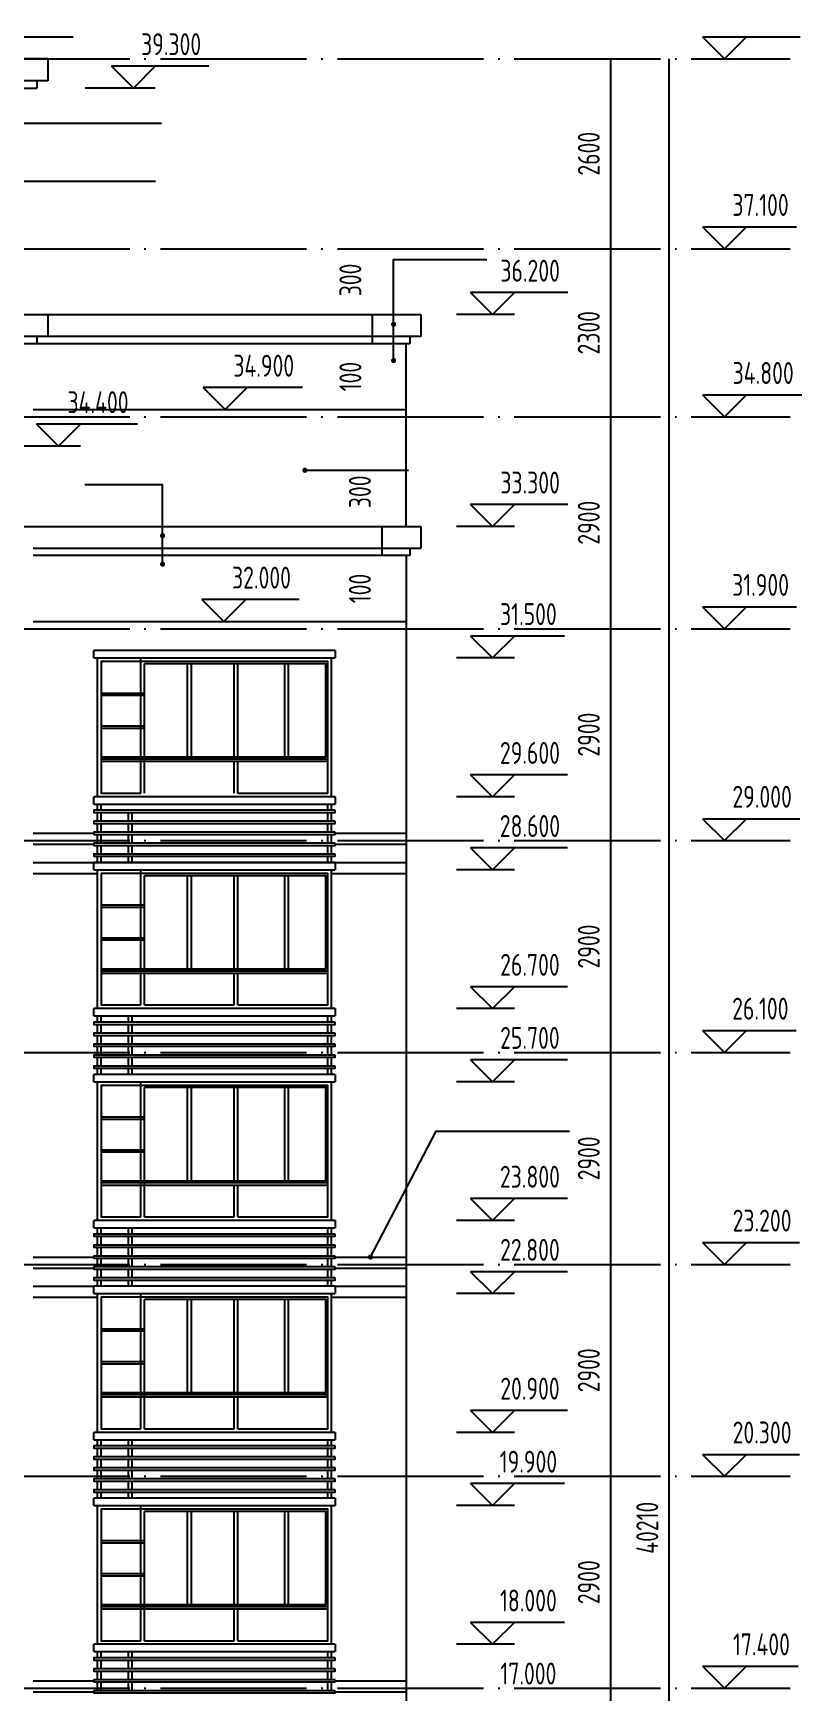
# Model space of a CAD drawing. Extents: x -726032 to 135930, y -151624 to 587044.
# Drawn here: x -366866 to -356354, y 312309 to 335009 of the extents above; entities that cross this region are included whole.
import ezdxf
from ezdxf.enums import TextEntityAlignment as Align

# ---------------------------------------------------------------- set-up
doc = ezdxf.new("R2010")
doc.units = 0
doc.header["$LTSCALE"] = 1000
doc.header["$MEASUREMENT"] = 0
doc.linetypes.add('DOTE', pattern=[2.42, 2, -0.2, 0.02, -0.2])
doc.layers.get('0').update_dxf_attribs({"linetype": 'CONTINUOUS'})
doc.layers.get('DEFPOINTS').update_dxf_attribs({"color": 1, "linetype": 'CONTINUOUS'})
for name, color, linetype in [('DOTE', 8, 'DOTE'), ('PUB_DIM', 245, 'CONTINUOUS'), ('WINDOW', 155, 'CONTINUOUS'), ('引线', 213, 'CONTINUOUS'), ('栏杆', 126, 'CONTINUOUS'), ('装饰线', 252, 'CONTINUOUS')]:
    doc.layers.add(name, color=color, linetype=linetype)
doc.styles.add('DIM_FONT', font='isocp.shx', dxfattribs={"width": 0.8})
doc.dimstyles.new('AXIS', dxfattribs={"dimtxt": 300, "dimasz": 1, "dimexe": 250, "dimexo": 300, "dimgap": 150, "dimtad": 1, "dimdec": 0, "dimzin": 0, "dimdsep": 46, "dimtxsty": 'DIM_FONT', "dimcen": 0.09, "dimse1": 1, "dimse2": 1, "dimclrt": 142, "dimadec": 0, "dimazin": 0, "dimtfac": 1, "dimtdec": 0, "dimtix": 1, "dimtmove": 2, "dimatfit": 3, "dimfxl": 1, "dimtolj": 1, "dimtzin": 0, "dimarcsym": 0})

# ---------------------------------------------------------------- blocks, each defined once
blk = doc.blocks.new('*D4099')
at = {"layer": 'DEFPOINTS', "color": 0, "transparency": 16777216}
for p in [(-359968, 334659), (-358968, 334659), (-359968, 332059)]:
    blk.add_point(p, dxfattribs=at)
at = {"layer": 'PUB_DIM', "color": 0, "lineweight": -2, "transparency": 16777216}
blk.add_line((-358968, 332060), (-358968, 334658), dxfattribs=at)
at = {"layer": 'PUB_DIM', "color": 0, "transparency": 16777216}
for points in [[(-358968, 334658), (-358968, 334658), (-358968, 334659)], [(-358968, 332060), (-358968, 332060), (-358968, 332059)]]:
    blk.add_solid(points, dxfattribs=at)
at = {"layer": 'PUB_DIM', "color": 142, "transparency": 16777216, "insert": (-359268, 333359), "char_height": 300, "attachment_point": 5, "rotation": 90, "style": 'DIM_FONT'}
blk.add_mtext('\\A1;2600', dxfattribs=at)
blk = doc.blocks.new('*D4100')
at = {"layer": 'DEFPOINTS', "color": 0, "transparency": 16777216}
for p in [(-359168, 334659), (-358168, 334659), (-359168, 294449)]:
    blk.add_point(p, dxfattribs=at)
at = {"layer": 'PUB_DIM', "color": 0, "lineweight": -2, "transparency": 16777216}
blk.add_line((-358168, 294450), (-358168, 334658), dxfattribs=at)
at = {"layer": 'PUB_DIM', "color": 0, "transparency": 16777216}
for points in [[(-358168, 334658), (-358168, 334658), (-358168, 334659)], [(-358168, 294450), (-358168, 294450), (-358168, 294449)]]:
    blk.add_solid(points, dxfattribs=at)
at = {"layer": 'PUB_DIM', "color": 142, "transparency": 16777216, "insert": (-358468, 314554), "char_height": 300, "attachment_point": 5, "rotation": 90, "style": 'DIM_FONT'}
blk.add_mtext('\\A1;40210', dxfattribs=at)
blk = doc.blocks.new('*D4110')
at = {"layer": 'DEFPOINTS', "color": 0, "transparency": 16777216}
for p in [(-363228, 330859), (-363228, 330759), (-362228, 330859)]:
    blk.add_point(p, dxfattribs=at)
at = {"layer": 'PUB_DIM', "color": 0, "lineweight": -2, "transparency": 16777216}
for p, q in [((-362228, 330860), (-362228, 330861)), ((-362228, 330759), (-362228, 330859)), ((-362228, 330758), (-362228, 330757))]:
    blk.add_line(p, q, dxfattribs=at)
at = {"layer": 'PUB_DIM', "color": 0, "transparency": 16777216}
for points in [[(-362228, 330860), (-362228, 330860), (-362228, 330859)], [(-362228, 330758), (-362228, 330758), (-362228, 330759)]]:
    blk.add_solid(points, dxfattribs=at)
at = {"layer": 'PUB_DIM', "color": 142, "transparency": 16777216, "insert": (-362528, 330309), "char_height": 300, "attachment_point": 5, "rotation": 90, "style": 'DIM_FONT'}
blk.add_mtext('\\A1;100', dxfattribs=at)
blk = doc.blocks.new('*D4111')
at = {"layer": 'DEFPOINTS', "color": 0, "transparency": 16777216}
for p in [(-363228, 331159), (-362228, 331159), (-363228, 330859)]:
    blk.add_point(p, dxfattribs=at)
at = {"layer": 'PUB_DIM', "color": 0, "lineweight": -2, "transparency": 16777216}
for p, q in [((-362228, 331160), (-362228, 331161)), ((-362228, 330859), (-362228, 331159)), ((-362228, 330858), (-362228, 330857))]:
    blk.add_line(p, q, dxfattribs=at)
at = {"layer": 'PUB_DIM', "color": 0, "transparency": 16777216}
for points in [[(-362228, 331160), (-362228, 331160), (-362228, 331159)], [(-362228, 330858), (-362228, 330858), (-362228, 330859)]]:
    blk.add_solid(points, dxfattribs=at)
at = {"layer": 'PUB_DIM', "color": 142, "transparency": 16777216, "insert": (-362528, 331632), "char_height": 300, "attachment_point": 5, "rotation": 90, "style": 'DIM_FONT'}
blk.add_mtext('\\A1;300', dxfattribs=at)
blk = doc.blocks.new('*D4113')
at = {"layer": 'DEFPOINTS', "color": 0, "transparency": 16777216}
for p in [(-359968, 321059), (-358968, 321059), (-359968, 318159)]:
    blk.add_point(p, dxfattribs=at)
at = {"layer": 'PUB_DIM', "color": 0, "lineweight": -2, "transparency": 16777216}
blk.add_line((-358968, 318160), (-358968, 321058), dxfattribs=at)
at = {"layer": 'PUB_DIM', "color": 0, "transparency": 16777216}
for points in [[(-358968, 321058), (-358968, 321058), (-358968, 321059)], [(-358968, 318160), (-358968, 318160), (-358968, 318159)]]:
    blk.add_solid(points, dxfattribs=at)
at = {"layer": 'PUB_DIM', "color": 142, "transparency": 16777216, "insert": (-359268, 319609), "char_height": 300, "attachment_point": 5, "rotation": 90, "style": 'DIM_FONT'}
blk.add_mtext('\\A1;2900', dxfattribs=at)
blk = doc.blocks.new('*D4114')
at = {"layer": 'DEFPOINTS', "color": 0, "transparency": 16777216}
for p in [(-359968, 312359), (-358968, 312359), (-359968, 309459)]:
    blk.add_point(p, dxfattribs=at)
at = {"layer": 'PUB_DIM', "color": 0, "lineweight": -2, "transparency": 16777216}
blk.add_line((-358968, 309460), (-358968, 312358), dxfattribs=at)
at = {"layer": 'PUB_DIM', "color": 0, "transparency": 16777216}
for points in [[(-358968, 312358), (-358968, 312358), (-358968, 312359)], [(-358968, 309460), (-358968, 309460), (-358968, 309459)]]:
    blk.add_solid(points, dxfattribs=at)
at = {"layer": 'PUB_DIM', "color": 142, "transparency": 16777216, "insert": (-359268, 310909), "char_height": 300, "attachment_point": 5, "rotation": 90, "style": 'DIM_FONT'}
blk.add_mtext('\\A1;2900', dxfattribs=at)
blk = doc.blocks.new('*D4115')
at = {"layer": 'DEFPOINTS', "color": 0, "transparency": 16777216}
for p in [(-359968, 315259), (-358968, 315259), (-359968, 312359)]:
    blk.add_point(p, dxfattribs=at)
at = {"layer": 'PUB_DIM', "color": 0, "lineweight": -2, "transparency": 16777216}
blk.add_line((-358968, 312360), (-358968, 315258), dxfattribs=at)
at = {"layer": 'PUB_DIM', "color": 0, "transparency": 16777216}
for points in [[(-358968, 315258), (-358968, 315258), (-358968, 315259)], [(-358968, 312360), (-358968, 312360), (-358968, 312359)]]:
    blk.add_solid(points, dxfattribs=at)
at = {"layer": 'PUB_DIM', "color": 142, "transparency": 16777216, "insert": (-359268, 313809), "char_height": 300, "attachment_point": 5, "rotation": 90, "style": 'DIM_FONT'}
blk.add_mtext('\\A1;2900', dxfattribs=at)
blk = doc.blocks.new('*D4116')
at = {"layer": 'DEFPOINTS', "color": 0, "transparency": 16777216}
for p in [(-359968, 318159), (-358968, 318159), (-359968, 315259)]:
    blk.add_point(p, dxfattribs=at)
at = {"layer": 'PUB_DIM', "color": 0, "lineweight": -2, "transparency": 16777216}
blk.add_line((-358968, 315260), (-358968, 318158), dxfattribs=at)
at = {"layer": 'PUB_DIM', "color": 0, "transparency": 16777216}
for points in [[(-358968, 318158), (-358968, 318158), (-358968, 318159)], [(-358968, 315260), (-358968, 315260), (-358968, 315259)]]:
    blk.add_solid(points, dxfattribs=at)
at = {"layer": 'PUB_DIM', "color": 142, "transparency": 16777216, "insert": (-359268, 316709), "char_height": 300, "attachment_point": 5, "rotation": 90, "style": 'DIM_FONT'}
blk.add_mtext('\\A1;2900', dxfattribs=at)
blk = doc.blocks.new('*D4117')
at = {"layer": 'DEFPOINTS', "color": 0, "transparency": 16777216}
for p in [(-361098, 328259), (-362098, 327959), (-361098, 327959)]:
    blk.add_point(p, dxfattribs=at)
at = {"layer": 'PUB_DIM', "color": 0, "lineweight": -2, "transparency": 16777216}
for p, q in [((-362098, 328260), (-362098, 328261)), ((-362098, 328259), (-362098, 327959)), ((-362098, 327958), (-362098, 327957))]:
    blk.add_line(p, q, dxfattribs=at)
at = {"layer": 'PUB_DIM', "color": 0, "transparency": 16777216}
for points in [[(-362098, 328260), (-362098, 328260), (-362098, 328259)], [(-362098, 327958), (-362098, 327958), (-362098, 327959)]]:
    blk.add_solid(points, dxfattribs=at)
at = {"layer": 'PUB_DIM', "color": 142, "transparency": 16777216, "insert": (-362398, 328732), "char_height": 300, "attachment_point": 5, "rotation": 90, "style": 'DIM_FONT'}
blk.add_mtext('\\A1;300', dxfattribs=at)
blk = doc.blocks.new('*D4118')
at = {"layer": 'DEFPOINTS', "color": 0, "transparency": 16777216}
for p in [(-362098, 327859), (-361098, 327959), (-361098, 327859)]:
    blk.add_point(p, dxfattribs=at)
at = {"layer": 'PUB_DIM', "color": 0, "lineweight": -2, "transparency": 16777216}
for p, q in [((-362098, 327960), (-362098, 327961)), ((-362098, 327959), (-362098, 327859)), ((-362098, 327858), (-362098, 327857))]:
    blk.add_line(p, q, dxfattribs=at)
at = {"layer": 'PUB_DIM', "color": 0, "transparency": 16777216}
for points in [[(-362098, 327960), (-362098, 327960), (-362098, 327959)], [(-362098, 327858), (-362098, 327858), (-362098, 327859)]]:
    blk.add_solid(points, dxfattribs=at)
at = {"layer": 'PUB_DIM', "color": 142, "transparency": 16777216, "insert": (-362398, 327409), "char_height": 300, "attachment_point": 5, "rotation": 90, "style": 'DIM_FONT'}
blk.add_mtext('\\A1;100', dxfattribs=at)
blk = doc.blocks.new('*D4119')
at = {"layer": 'DEFPOINTS', "color": 0, "transparency": 16777216}
for p in [(-359968, 329759), (-358968, 329759), (-359968, 326859)]:
    blk.add_point(p, dxfattribs=at)
at = {"layer": 'PUB_DIM', "color": 0, "lineweight": -2, "transparency": 16777216}
blk.add_line((-358968, 326860), (-358968, 329758), dxfattribs=at)
at = {"layer": 'PUB_DIM', "color": 0, "transparency": 16777216}
for points in [[(-358968, 329758), (-358968, 329758), (-358968, 329759)], [(-358968, 326860), (-358968, 326860), (-358968, 326859)]]:
    blk.add_solid(points, dxfattribs=at)
at = {"layer": 'PUB_DIM', "color": 142, "transparency": 16777216, "insert": (-359268, 328309), "char_height": 300, "attachment_point": 5, "rotation": 90, "style": 'DIM_FONT'}
blk.add_mtext('\\A1;2900', dxfattribs=at)
blk = doc.blocks.new('*D4120')
at = {"layer": 'DEFPOINTS', "color": 0, "transparency": 16777216}
for p in [(-359968, 332059), (-358968, 332059), (-359968, 329759)]:
    blk.add_point(p, dxfattribs=at)
at = {"layer": 'PUB_DIM', "color": 0, "lineweight": -2, "transparency": 16777216}
blk.add_line((-358968, 329760), (-358968, 332058), dxfattribs=at)
at = {"layer": 'PUB_DIM', "color": 0, "transparency": 16777216}
for points in [[(-358968, 332058), (-358968, 332058), (-358968, 332059)], [(-358968, 329760), (-358968, 329760), (-358968, 329759)]]:
    blk.add_solid(points, dxfattribs=at)
at = {"layer": 'PUB_DIM', "color": 142, "transparency": 16777216, "insert": (-359268, 330909), "char_height": 300, "attachment_point": 5, "rotation": 90, "style": 'DIM_FONT'}
blk.add_mtext('\\A1;2300', dxfattribs=at)
blk = doc.blocks.new('*D4121')
at = {"layer": 'DEFPOINTS', "color": 0, "transparency": 16777216}
for p in [(-359968, 323959), (-358968, 323959), (-359968, 321059)]:
    blk.add_point(p, dxfattribs=at)
at = {"layer": 'PUB_DIM', "color": 0, "lineweight": -2, "transparency": 16777216}
blk.add_line((-358968, 321060), (-358968, 323958), dxfattribs=at)
at = {"layer": 'PUB_DIM', "color": 0, "transparency": 16777216}
for points in [[(-358968, 323958), (-358968, 323958), (-358968, 323959)], [(-358968, 321060), (-358968, 321060), (-358968, 321059)]]:
    blk.add_solid(points, dxfattribs=at)
at = {"layer": 'PUB_DIM', "color": 142, "transparency": 16777216, "insert": (-359268, 322509), "char_height": 300, "attachment_point": 5, "rotation": 90, "style": 'DIM_FONT'}
blk.add_mtext('\\A1;2900', dxfattribs=at)
blk = doc.blocks.new('*D4122')
at = {"layer": 'DEFPOINTS', "color": 0, "transparency": 16777216}
for p in [(-359968, 326859), (-358968, 326859), (-359968, 323959)]:
    blk.add_point(p, dxfattribs=at)
at = {"layer": 'PUB_DIM', "color": 0, "lineweight": -2, "transparency": 16777216}
blk.add_line((-358968, 323960), (-358968, 326858), dxfattribs=at)
at = {"layer": 'PUB_DIM', "color": 0, "transparency": 16777216}
for points in [[(-358968, 326858), (-358968, 326858), (-358968, 326859)], [(-358968, 323960), (-358968, 323960), (-358968, 323959)]]:
    blk.add_solid(points, dxfattribs=at)
at = {"layer": 'PUB_DIM', "color": 142, "transparency": 16777216, "insert": (-359268, 325409), "char_height": 300, "attachment_point": 5, "rotation": 90, "style": 'DIM_FONT'}
blk.add_mtext('\\A1;2900', dxfattribs=at)

msp = doc.modelspace()

# ---------------------------------------------------------------- linework, layer by layer
for p, q in [((-366666.1, 334658.7), (-374506.1, 334658.7)), ((-366666.1, 334658.7), (-366666.1, 334358.7)), ((-366666.1, 334358.7), (-374506.1, 334358.7)), ((-374356.1, 334258.7), (-366816.1, 334258.7)), ((-366816.1, 334358.7), (-366816.1, 334258.7)), ((-379406.1, 331158.7), (-361566.6, 331158.7)), ((-366666.6, 331158.7), (-366666.1, 331158.2)), ((-366666.1, 331158.7), (-366666.1, 330858.7)), ((-361566.6, 331158.7), (-361566.1, 331158.2)), ((-361566.1, 331158.7), (-361566.1, 330858.7)), ((-361566.1, 330858.7), (-379406.1, 330858.7)), ((-361716.1, 330758.7), (-379406.1, 330758.7)), ((-366816.1, 330858.7), (-366816.1, 330758.7)), ((-361766.1, 328258.7), (-361766.1, 330758.7)), ((-361716.1, 330858.7), (-361716.1, 330758.7)), ((-369166.1, 328258.7), (-361566.1, 328258.7)), ((-361566.1, 328258.7), (-361566.1, 327958.7)), ((-366866.1, 327958.7), (-361566.1, 327958.7)), ((-361716.1, 327858.7), (-366866.1, 327858.7)), ((-361766.1, 327858.7), (-361766.1, 294508.7)), ((-361716.1, 327958.7), (-361716.1, 327858.7)), ((-362736.1, 326558.7), (-366036.1, 326558.7)), ((-366036.1, 326458.7), (-366036.1, 326558.7)), ((-366036.1, 326458.7), (-362736.1, 326458.7)), ((-362736.1, 326558.7), (-362736.1, 326458.7)), ((-362736.1, 324558.7), (-366036.1, 324558.7)), ((-366036.1, 324458.7), (-366036.1, 324558.7)), ((-366036.1, 324458.7), (-362736.1, 324458.7)), ((-362736.1, 324558.7), (-362736.1, 324458.7)), ((-362736.1, 323658.7), (-366036.1, 323658.7)), ((-366036.1, 323558.7), (-366036.1, 323658.7)), ((-366036.1, 323558.7), (-362736.1, 323558.7)), ((-362736.1, 323658.7), (-362736.1, 323558.7)), ((-362736.1, 321658.7), (-366036.1, 321658.7)), ((-366036.1, 321558.7), (-366036.1, 321658.7)), ((-366036.1, 321558.7), (-362736.1, 321558.7)), ((-362736.1, 321658.7), (-362736.1, 321558.7)), ((-362736.1, 320758.7), (-366036.1, 320758.7)), ((-366036.1, 320658.7), (-366036.1, 320758.7)), ((-362736.1, 320758.7), (-362736.1, 320658.7)), ((-366036.1, 320658.7), (-362736.1, 320658.7)), ((-362736.1, 318758.7), (-366036.1, 318758.7)), ((-366036.1, 318658.7), (-366036.1, 318758.7)), ((-362736.1, 318758.7), (-362736.1, 318658.7)), ((-366036.1, 318658.7), (-362736.1, 318658.7)), ((-362736.1, 317858.7), (-366036.1, 317858.7)), ((-366036.1, 317758.7), (-366036.1, 317858.7)), ((-362736.1, 317858.7), (-362736.1, 317758.7)), ((-366036.1, 317758.7), (-362736.1, 317758.7)), ((-362736.1, 315858.7), (-366036.1, 315858.7)), ((-366036.1, 315758.7), (-366036.1, 315858.7)), ((-362736.1, 315858.7), (-362736.1, 315758.7)), ((-366036.1, 315758.7), (-362736.1, 315758.7)), ((-362736.1, 314958.7), (-366036.1, 314958.7)), ((-366036.1, 314858.7), (-366036.1, 314958.7)), ((-366036.1, 314858.7), (-362736.1, 314858.7)), ((-362736.1, 314958.7), (-362736.1, 314858.7)), ((-362736.1, 312958.7), (-366036.1, 312958.7)), ((-366036.1, 312858.7), (-366036.1, 312958.7)), ((-366036.1, 312858.7), (-362736.1, 312858.7)), ((-362736.1, 312958.7), (-362736.1, 312858.7))]:
    msp.add_line(p, q)
at = {"layer": 'DOTE'}
for p, q in [((-418366.5, 334658.7), (-356514.6, 334658.7)), ((-418366.5, 332058.7), (-356514.6, 332058.7)), ((-418366.5, 329758.7), (-356514.6, 329758.7)), ((-418366.5, 326858.7), (-356514.6, 326858.7)), ((-418366.5, 323958.7), (-356514.6, 323958.7)), ((-418366.5, 321058.7), (-356514.6, 321058.7)), ((-418366.5, 318158.7), (-356514.6, 318158.7)), ((-418366.5, 315258.7), (-356514.6, 315258.7)), ((-418366.5, 312358.7), (-356514.6, 312358.7))]:
    msp.add_line(p, q, dxfattribs=at)
at = {"layer": 'PUB_DIM'}
for p, q in [((-367650.9, 334958.7), (-366317.8, 334958.7)), ((-357710.7, 334958.7), (-357410.7, 334658.7)), ((-357710.7, 334958.7), (-356377.7, 334958.7)), ((-357410.7, 334658.7), (-357110.7, 334958.7)), ((-365496, 334258.7), (-365796, 334558.7)), ((-364463, 334558.7), (-365796, 334558.7)), ((-365196, 334558.7), (-365496, 334258.7)), ((-365196, 334258.7), (-366156.1, 334258.7)), ((-357710.7, 332358.7), (-357410.7, 332058.7)), ((-357710.7, 332358.7), (-356426.5, 332358.7)), ((-357410.7, 332058.7), (-357110.7, 332358.7)), ((-359553.5, 331458.7), (-360885.7, 331458.7)), ((-360585.7, 331158.7), (-360885.7, 331458.7)), ((-360285.7, 331458.7), (-360585.7, 331158.7)), ((-360285.7, 331158.7), (-361075.9, 331158.7)), ((-363184.7, 330158.7), (-364541.8, 330158.7)), ((-364241.8, 329858.7), (-364541.8, 330158.7)), ((-363941.8, 330158.7), (-364241.8, 329858.7)), ((-357710.7, 330058.7), (-357410.7, 329758.7)), ((-357710.7, 330058.7), (-356354.5, 330058.7)), ((-357410.7, 329758.7), (-357110.7, 330058.7)), ((-365438.9, 329658.7), (-366819.1, 329658.7)), ((-366519.1, 329358.7), (-366819.1, 329658.7)), ((-366219.1, 329658.7), (-366519.1, 329358.7)), ((-366219.1, 329358.7), (-367002.6, 329358.7)), ((-359553.5, 328558.7), (-360885.7, 328558.7)), ((-360585.7, 328258.7), (-360885.7, 328558.7)), ((-360285.7, 328558.7), (-360585.7, 328258.7)), ((-360285.7, 328258.7), (-361075.9, 328258.7)), ((-363227.6, 327258.7), (-364559.8, 327258.7)), ((-364259.8, 326958.7), (-364559.8, 327258.7)), ((-363959.8, 327258.7), (-364259.8, 326958.7)), ((-357710.7, 327158.7), (-357410.7, 326858.7)), ((-357710.7, 327158.7), (-356425.7, 327158.7)), ((-357410.7, 326858.7), (-357110.7, 327158.7)), ((-359601.5, 326758.7), (-360885.7, 326758.7)), ((-360585.7, 326458.7), (-360885.7, 326758.7)), ((-360285.7, 326758.7), (-360585.7, 326458.7)), ((-360285.7, 326458.7), (-361077.2, 326458.7)), ((-359558.8, 324858.7), (-360885.7, 324858.7)), ((-360585.7, 324558.7), (-360885.7, 324858.7)), ((-360285.7, 324858.7), (-360585.7, 324558.7)), ((-360285.7, 324558.7), (-361077.2, 324558.7)), ((-357710.7, 324258.7), (-356383.7, 324258.7)), ((-357710.7, 324258.7), (-357410.7, 323958.7)), ((-357410.7, 323958.7), (-357110.7, 324258.7)), ((-359559.6, 323858.7), (-360885.7, 323858.7)), ((-360585.7, 323558.7), (-360885.7, 323858.7)), ((-360285.7, 323858.7), (-360585.7, 323558.7)), ((-360285.7, 323558.7), (-361077.2, 323558.7)), ((-359559.6, 321958.7), (-360885.7, 321958.7)), ((-360585.7, 321658.7), (-360885.7, 321958.7)), ((-360285.7, 321958.7), (-360585.7, 321658.7)), ((-360285.7, 321658.7), (-361077.2, 321658.7)), ((-357710.7, 321358.7), (-357410.7, 321058.7)), ((-357710.7, 321358.7), (-356432.6, 321358.7)), ((-357410.7, 321058.7), (-357110.7, 321358.7)), ((-359559.6, 320958.7), (-360885.7, 320958.7)), ((-360585.7, 320658.7), (-360885.7, 320958.7)), ((-360285.7, 320958.7), (-360585.7, 320658.7)), ((-360285.7, 320658.7), (-361077.2, 320658.7)), ((-359559.6, 319058.7), (-360885.7, 319058.7)), ((-360585.7, 318758.7), (-360885.7, 319058.7)), ((-360285.7, 319058.7), (-360585.7, 318758.7)), ((-360285.7, 318758.7), (-361077.2, 318758.7)), ((-357710.7, 318458.7), (-357410.7, 318158.7)), ((-357710.7, 318458.7), (-356384.6, 318458.7)), ((-357410.7, 318158.7), (-357110.7, 318458.7)), ((-359559.6, 318058.7), (-360885.7, 318058.7)), ((-360585.7, 317758.7), (-360885.7, 318058.7)), ((-360285.7, 318058.7), (-360585.7, 317758.7)), ((-360285.7, 317758.7), (-361077.2, 317758.7)), ((-359558.8, 316158.7), (-360885.7, 316158.7)), ((-360585.7, 315858.7), (-360885.7, 316158.7)), ((-360285.7, 316158.7), (-360585.7, 315858.7)), ((-360285.7, 315858.7), (-361077.2, 315858.7)), ((-357710.7, 315558.7), (-357410.7, 315258.7)), ((-357710.7, 315558.7), (-356384.6, 315558.7)), ((-357410.7, 315258.7), (-357110.7, 315558.7)), ((-359599.9, 315158.7), (-360885.7, 315158.7)), ((-360585.7, 314858.7), (-360885.7, 315158.7)), ((-360285.7, 315158.7), (-360585.7, 314858.7)), ((-360285.7, 314858.7), (-361077.2, 314858.7)), ((-359601.5, 313258.7), (-360885.7, 313258.7)), ((-360585.7, 312958.7), (-360885.7, 313258.7)), ((-360285.7, 313258.7), (-360585.7, 312958.7)), ((-360285.7, 312958.7), (-361077.2, 312958.7)), ((-357710.7, 312658.7), (-357410.7, 312358.7)), ((-357710.7, 312658.7), (-356402.5, 312658.7)), ((-357410.7, 312358.7), (-357110.7, 312658.7))]:
    msp.add_line(p, q, dxfattribs=at)
at = {"layer": 'WINDOW'}
for p, q in [((-365986.1, 324558.7), (-365986.1, 326458.7)), ((-365396.1, 324608.7), (-365396.1, 326458.7)), ((-362786.1, 324558.7), (-362786.1, 326458.7)), ((-365345.6, 326378.7), (-365346.1, 326378.2)), ((-365346.1, 324608.7), (-365346.1, 326378.2)), ((-364706.6, 326378.7), (-365345.6, 326378.7)), ((-364756.1, 325103.7), (-364756.1, 326378.7)), ((-364706.6, 326378.7), (-364706.1, 326378.2)), ((-364116.1, 325103.7), (-364116.1, 326378.7)), ((-364066.1, 325103.7), (-364066.1, 326378.7)), ((-363426.1, 325103.7), (-363426.1, 326378.7)), ((-363376.1, 325103.7), (-363376.1, 326378.7)), ((-365346.1, 325973.7), (-365936.1, 325973.7)), ((-365346.1, 325943.7), (-365936.1, 325943.7)), ((-365346.1, 325523.7), (-365936.1, 325523.7)), ((-365346.1, 325493.7), (-365936.1, 325493.7)), ((-365936.1, 325103.7), (-364743.6, 325103.7)), ((-362836.1, 325073.7), (-365936.1, 325073.7)), ((-365936.1, 325043.7), (-362836.1, 325043.7)), ((-364116.1, 324608.7), (-364116.1, 325043.7)), ((-364066.1, 324608.7), (-364066.1, 325043.7)), ((-365986.1, 321658.7), (-365986.1, 323558.7)), ((-365396.1, 321708.7), (-365396.1, 323558.7)), ((-362786.1, 321658.7), (-362786.1, 323558.7)), ((-365345.6, 323478.7), (-365346.1, 323478.2)), ((-365346.1, 321708.7), (-365346.1, 323478.2)), ((-364706.6, 323478.7), (-365345.6, 323478.7)), ((-364756.1, 322203.7), (-364756.1, 323478.7)), ((-364706.6, 323478.7), (-364706.1, 323478.2)), ((-364116.1, 322203.7), (-364116.1, 323478.7)), ((-364066.1, 322203.7), (-364066.1, 323478.7)), ((-363426.1, 322203.7), (-363426.1, 323478.7)), ((-363376.1, 322203.7), (-363376.1, 323478.7)), ((-365346.1, 323073.7), (-365936.1, 323073.7)), ((-365346.1, 323043.7), (-365936.1, 323043.7)), ((-365346.1, 322623.7), (-365936.1, 322623.7)), ((-365346.1, 322593.7), (-365936.1, 322593.7)), ((-365936.1, 322203.7), (-364743.6, 322203.7)), ((-362836.1, 322173.7), (-365936.1, 322173.7)), ((-365936.1, 322143.7), (-362836.1, 322143.7)), ((-364116.1, 321708.7), (-364116.1, 322143.7)), ((-364066.1, 321708.7), (-364066.1, 322143.7)), ((-365986.1, 318758.7), (-365986.1, 320658.7)), ((-365396.1, 318808.7), (-365396.1, 320658.7)), ((-365345.6, 320578.7), (-365346.1, 320578.2)), ((-365346.1, 318808.7), (-365346.1, 320578.2)), ((-364706.6, 320578.7), (-365345.6, 320578.7)), ((-364756.1, 319303.7), (-364756.1, 320578.7)), ((-364706.6, 320578.7), (-364706.1, 320578.2)), ((-364116.1, 319303.7), (-364116.1, 320578.7)), ((-364066.1, 319303.7), (-364066.1, 320578.7)), ((-363426.1, 319303.7), (-363426.1, 320578.7)), ((-363376.1, 319303.7), (-363376.1, 320578.7)), ((-362786.1, 318758.7), (-362786.1, 320658.7)), ((-365346.1, 320173.7), (-365936.1, 320173.7)), ((-365346.1, 320143.7), (-365936.1, 320143.7)), ((-365346.1, 319723.7), (-365936.1, 319723.7)), ((-365346.1, 319693.7), (-365936.1, 319693.7)), ((-365936.1, 319303.7), (-364743.6, 319303.7)), ((-362836.1, 319273.7), (-365936.1, 319273.7)), ((-365936.1, 319243.7), (-362836.1, 319243.7)), ((-364116.1, 318808.7), (-364116.1, 319243.7)), ((-364066.1, 318808.7), (-364066.1, 319243.7)), ((-365986.1, 315858.7), (-365986.1, 317758.7)), ((-365396.1, 315908.7), (-365396.1, 317758.7)), ((-365345.6, 317678.7), (-365346.1, 317678.2)), ((-365346.1, 315908.7), (-365346.1, 317678.2)), ((-364706.6, 317678.7), (-365345.6, 317678.7)), ((-364756.1, 316403.7), (-364756.1, 317678.7)), ((-364706.6, 317678.7), (-364706.1, 317678.2)), ((-364116.1, 316403.7), (-364116.1, 317678.7)), ((-364066.1, 316403.7), (-364066.1, 317678.7)), ((-363426.1, 316403.7), (-363426.1, 317678.7)), ((-363376.1, 316403.7), (-363376.1, 317678.7)), ((-362786.1, 315858.7), (-362786.1, 317758.7)), ((-365346.1, 317273.7), (-365936.1, 317273.7)), ((-365346.1, 317243.7), (-365936.1, 317243.7)), ((-365346.1, 316823.7), (-365936.1, 316823.7)), ((-365346.1, 316793.7), (-365936.1, 316793.7)), ((-365936.1, 316403.7), (-364743.6, 316403.7)), ((-362836.1, 316373.7), (-365936.1, 316373.7)), ((-365936.1, 316343.7), (-362836.1, 316343.7)), ((-364116.1, 315908.7), (-364116.1, 316343.7)), ((-364066.1, 315908.7), (-364066.1, 316343.7)), ((-365986.1, 312958.7), (-365986.1, 314858.7)), ((-365396.1, 313008.7), (-365396.1, 314858.7)), ((-362786.1, 312958.7), (-362786.1, 314858.7)), ((-365345.6, 314778.7), (-365346.1, 314778.2)), ((-365346.1, 313008.7), (-365346.1, 314778.2)), ((-364706.6, 314778.7), (-365345.6, 314778.7)), ((-364756.1, 313503.7), (-364756.1, 314778.7)), ((-364706.6, 314778.7), (-364706.1, 314778.2)), ((-364116.1, 313503.7), (-364116.1, 314778.7)), ((-364066.1, 313503.7), (-364066.1, 314778.7)), ((-363426.1, 313503.7), (-363426.1, 314778.7)), ((-363376.1, 313503.7), (-363376.1, 314778.7)), ((-365346.1, 314373.7), (-365936.1, 314373.7)), ((-365346.1, 314343.7), (-365936.1, 314343.7)), ((-365346.1, 313923.7), (-365936.1, 313923.7)), ((-365346.1, 313893.7), (-365936.1, 313893.7)), ((-365936.1, 313503.7), (-364743.6, 313503.7)), ((-362836.1, 313473.7), (-365936.1, 313473.7)), ((-365936.1, 313443.7), (-362836.1, 313443.7)), ((-364116.1, 313008.7), (-364116.1, 313443.7)), ((-364066.1, 313008.7), (-364066.1, 313443.7))]:
    msp.add_line(p, q, dxfattribs=at)
for points in [[(-364066.1, 324608.7), (-362836.1, 324608.7), (-362836.1, 326408.7), (-365936.1, 326408.7), (-365936.1, 324608.7), (-365396.1, 324608.7)], [(-364756.1, 325103.7), (-362866.1, 325103.7), (-362866.1, 326378.7), (-364705.6, 326378.7), (-364706.1, 326378.2), (-364706.1, 325103.7)], [(-364066.1, 321708.7), (-362836.1, 321708.7), (-362836.1, 323508.7), (-365936.1, 323508.7), (-365936.1, 321708.7), (-365396.1, 321708.7)], [(-364756.1, 322203.7), (-362866.1, 322203.7), (-362866.1, 323478.7), (-364705.6, 323478.7), (-364706.1, 323478.2), (-364706.1, 322203.7)], [(-365346.1, 321708.7), (-364116.1, 321708.7)], [(-364066.1, 318808.7), (-362836.1, 318808.7), (-362836.1, 320608.7), (-365936.1, 320608.7), (-365936.1, 318808.7), (-365396.1, 318808.7)], [(-364756.1, 319303.7), (-362866.1, 319303.7), (-362866.1, 320578.7), (-364705.6, 320578.7), (-364706.1, 320578.2), (-364706.1, 319303.7)], [(-365346.1, 318808.7), (-364116.1, 318808.7)], [(-364066.1, 315908.7), (-362836.1, 315908.7), (-362836.1, 317708.7), (-365936.1, 317708.7), (-365936.1, 315908.7), (-365396.1, 315908.7)], [(-364756.1, 316403.7), (-362866.1, 316403.7), (-362866.1, 317678.7), (-364705.6, 317678.7), (-364706.1, 317678.2), (-364706.1, 316403.7)], [(-365346.1, 315908.7), (-364116.1, 315908.7)], [(-364066.1, 313008.7), (-362836.1, 313008.7), (-362836.1, 314808.7), (-365936.1, 314808.7), (-365936.1, 313008.7), (-365396.1, 313008.7)], [(-364756.1, 313503.7), (-362866.1, 313503.7), (-362866.1, 314778.7), (-364705.6, 314778.7), (-364706.1, 314778.2), (-364706.1, 313503.7)], [(-365346.1, 313008.7), (-364116.1, 313008.7)]]:
    msp.add_lwpolyline(points, dxfattribs=at)
at = {"layer": '引线'}
for p, q in [((-367384.7, 333776.1), (-365113.3, 333776.1)), ((-367236.9, 332982.6), (-365195.5, 332982.6)), ((-363150.2, 329026.7), (-361733.5, 329026.7))]:
    msp.add_line(p, q, dxfattribs=at)
for points in [[(-361937, 330529.2), (-361937, 331912.4), (-360662.5, 331912.4)], [(-365096.6, 327742), (-365096.6, 328829.4), (-366162, 328829.4)], [(-362254.5, 318258.7), (-361352.9, 319980.3), (-359529.6, 319980.3)]]:
    msp.add_lwpolyline(points, dxfattribs=at)
at = {"layer": '引线', "const_width": 34.8}
for points in [[(-361954.6, 331023.6, 1), (-361919.4, 331023.6, 1)], [(-361954.6, 330529.2, 1), (-361919.4, 330529.2, 1)], [(-363167.9, 329026.7, 1), (-363132.6, 329026.7, 1)], [(-365114.3, 328130.4, 1), (-365079, 328130.4, 1)], [(-365114.3, 327742, 1), (-365079, 327742, 1)], [(-362272.1, 318258.7, 1), (-362236.9, 318258.7, 1)]]:
    msp.add_lwpolyline(points, format="xyb", close=True, dxfattribs=at)
at = {"layer": '栏杆'}
for p, q in [((-365986.1, 324373.9), (-365986.1, 324458.7)), ((-365936.1, 324373.9), (-365936.1, 324458.7)), ((-362836.1, 324373.9), (-362836.1, 324458.7)), ((-362786.1, 324373.9), (-362786.1, 324458.7)), ((-365986.1, 324223.4), (-365986.1, 324343.4)), ((-365986.1, 324073.4), (-365986.1, 324193.4)), ((-365936.1, 324223.4), (-365936.1, 324343.4)), ((-365936.1, 324073.4), (-365936.1, 324193.4)), ((-365561.1, 324223.4), (-365561.1, 324343.4)), ((-365561.1, 324073.4), (-365561.1, 324193.4)), ((-365511.1, 324223.4), (-365511.1, 324343.4)), ((-365511.1, 324073.4), (-365511.1, 324193.4)), ((-362836.1, 324223.4), (-362836.1, 324343.4)), ((-362836.1, 324073.4), (-362836.1, 324193.4)), ((-362786.1, 324223.4), (-362786.1, 324343.4)), ((-362786.1, 324073.4), (-362786.1, 324193.4)), ((-365986.1, 323923.4), (-365986.1, 324043.4)), ((-365936.1, 323923.4), (-365936.1, 324043.4)), ((-365561.1, 323923.4), (-365561.1, 324043.4)), ((-365511.1, 323923.4), (-365511.1, 324043.4)), ((-362836.1, 323923.4), (-362836.1, 324043.4)), ((-362786.1, 323923.4), (-362786.1, 324043.4)), ((-365986.1, 323773.4), (-365986.1, 323893.4)), ((-365986.1, 323658.7), (-365986.1, 323743.4)), ((-365936.1, 323773.4), (-365936.1, 323893.4)), ((-365936.1, 323658.7), (-365936.1, 323743.4)), ((-365561.1, 323773.4), (-365561.1, 323893.4)), ((-365561.1, 323658.7), (-365561.1, 323743.4)), ((-365511.1, 323773.4), (-365511.1, 323893.4)), ((-365511.1, 323658.7), (-365511.1, 323743.4)), ((-362836.1, 323773.4), (-362836.1, 323893.4)), ((-362836.1, 323658.7), (-362836.1, 323743.4)), ((-362786.1, 323773.4), (-362786.1, 323893.4)), ((-362786.1, 323658.7), (-362786.1, 323743.4)), ((-365986.1, 321473.9), (-365986.1, 321558.7)), ((-365986.1, 321323.4), (-365986.1, 321443.4)), ((-365936.1, 321473.9), (-365936.1, 321558.7)), ((-365936.1, 321323.4), (-365936.1, 321443.4)), ((-365561.1, 321473.9), (-365561.1, 321558.7)), ((-365561.1, 321323.4), (-365561.1, 321443.4)), ((-365511.1, 321473.9), (-365511.1, 321558.7)), ((-365511.1, 321323.4), (-365511.1, 321443.4)), ((-362836.1, 321473.9), (-362836.1, 321558.7)), ((-362836.1, 321323.4), (-362836.1, 321443.4)), ((-362786.1, 321473.9), (-362786.1, 321558.7)), ((-362786.1, 321323.4), (-362786.1, 321443.4)), ((-365986.1, 321173.4), (-365986.1, 321293.4)), ((-365936.1, 321173.4), (-365936.1, 321293.4)), ((-365561.1, 321173.4), (-365561.1, 321293.4)), ((-365511.1, 321173.4), (-365511.1, 321293.4)), ((-362836.1, 321173.4), (-362836.1, 321293.4)), ((-362786.1, 321173.4), (-362786.1, 321293.4)), ((-365986.1, 321023.4), (-365986.1, 321143.4)), ((-365986.1, 320873.4), (-365986.1, 320993.4)), ((-365936.1, 321023.4), (-365936.1, 321143.4)), ((-365936.1, 320873.4), (-365936.1, 320993.4)), ((-365561.1, 321023.4), (-365561.1, 321143.4)), ((-365561.1, 320873.4), (-365561.1, 320993.4)), ((-365511.1, 321023.4), (-365511.1, 321143.4)), ((-365511.1, 320873.4), (-365511.1, 320993.4)), ((-362836.1, 321023.4), (-362836.1, 321143.4)), ((-362836.1, 320873.4), (-362836.1, 320993.4)), ((-362786.1, 321023.4), (-362786.1, 321143.4)), ((-362786.1, 320873.4), (-362786.1, 320993.4)), ((-365986.1, 320758.7), (-365986.1, 320843.4)), ((-365936.1, 320758.7), (-365936.1, 320843.4)), ((-365561.1, 320758.7), (-365561.1, 320843.4)), ((-365511.1, 320758.7), (-365511.1, 320843.4)), ((-362836.1, 320758.7), (-362836.1, 320843.4)), ((-362786.1, 320758.7), (-362786.1, 320843.4)), ((-365986.1, 318573.9), (-365986.1, 318658.7)), ((-365986.1, 318423.4), (-365986.1, 318543.4)), ((-365936.1, 318573.9), (-365936.1, 318658.7)), ((-365936.1, 318423.4), (-365936.1, 318543.4)), ((-365561.1, 318573.9), (-365561.1, 318658.7)), ((-365561.1, 318423.4), (-365561.1, 318543.4)), ((-365511.1, 318573.9), (-365511.1, 318658.7)), ((-365511.1, 318423.4), (-365511.1, 318543.4)), ((-362836.1, 318573.9), (-362836.1, 318658.7)), ((-362836.1, 318423.4), (-362836.1, 318543.4)), ((-362786.1, 318573.9), (-362786.1, 318658.7)), ((-362786.1, 318423.4), (-362786.1, 318543.4)), ((-365986.1, 318273.4), (-365986.1, 318393.4)), ((-365936.1, 318273.4), (-365936.1, 318393.4)), ((-365561.1, 318273.4), (-365561.1, 318393.4)), ((-365511.1, 318273.4), (-365511.1, 318393.4)), ((-362836.1, 318273.4), (-362836.1, 318393.4)), ((-362786.1, 318273.4), (-362786.1, 318393.4)), ((-365986.1, 318123.4), (-365986.1, 318243.4)), ((-365986.1, 317973.4), (-365986.1, 318093.4)), ((-365936.1, 318123.4), (-365936.1, 318243.4)), ((-365936.1, 317973.4), (-365936.1, 318093.4)), ((-365561.1, 318123.4), (-365561.1, 318243.4)), ((-365561.1, 317973.4), (-365561.1, 318093.4)), ((-365511.1, 318123.4), (-365511.1, 318243.4)), ((-365511.1, 317973.4), (-365511.1, 318093.4)), ((-362836.1, 318123.4), (-362836.1, 318243.4)), ((-362836.1, 317973.4), (-362836.1, 318093.4)), ((-362786.1, 318123.4), (-362786.1, 318243.4)), ((-362786.1, 317973.4), (-362786.1, 318093.4)), ((-365986.1, 317858.7), (-365986.1, 317943.4)), ((-365936.1, 317858.7), (-365936.1, 317943.4)), ((-365561.1, 317858.7), (-365561.1, 317943.4)), ((-365511.1, 317858.7), (-365511.1, 317943.4)), ((-362836.1, 317858.7), (-362836.1, 317943.4)), ((-362786.1, 317858.7), (-362786.1, 317943.4)), ((-365986.1, 315673.9), (-365986.1, 315758.7)), ((-365986.1, 315523.4), (-365986.1, 315643.4)), ((-365936.1, 315673.9), (-365936.1, 315758.7)), ((-365936.1, 315523.4), (-365936.1, 315643.4)), ((-365561.1, 315673.9), (-365561.1, 315758.7)), ((-365561.1, 315523.4), (-365561.1, 315643.4)), ((-365511.1, 315673.9), (-365511.1, 315758.7)), ((-365511.1, 315523.4), (-365511.1, 315643.4)), ((-362836.1, 315673.9), (-362836.1, 315758.7)), ((-362836.1, 315523.4), (-362836.1, 315643.4)), ((-362786.1, 315673.9), (-362786.1, 315758.7)), ((-362786.1, 315523.4), (-362786.1, 315643.4)), ((-365986.1, 315373.4), (-365986.1, 315493.4)), ((-365986.1, 315223.4), (-365986.1, 315343.4)), ((-365936.1, 315373.4), (-365936.1, 315493.4)), ((-365936.1, 315223.4), (-365936.1, 315343.4)), ((-365561.1, 315373.4), (-365561.1, 315493.4)), ((-365561.1, 315223.4), (-365561.1, 315343.4)), ((-365511.1, 315373.4), (-365511.1, 315493.4)), ((-365511.1, 315223.4), (-365511.1, 315343.4)), ((-362836.1, 315373.4), (-362836.1, 315493.4)), ((-362836.1, 315223.4), (-362836.1, 315343.4)), ((-362786.1, 315373.4), (-362786.1, 315493.4)), ((-362786.1, 315223.4), (-362786.1, 315343.4)), ((-365986.1, 315073.4), (-365986.1, 315193.4)), ((-365936.1, 315073.4), (-365936.1, 315193.4)), ((-365561.1, 315073.4), (-365561.1, 315193.4)), ((-365511.1, 315073.4), (-365511.1, 315193.4)), ((-362836.1, 315073.4), (-362836.1, 315193.4)), ((-362786.1, 315073.4), (-362786.1, 315193.4)), ((-365986.1, 314958.7), (-365986.1, 315043.4)), ((-365936.1, 314958.7), (-365936.1, 315043.4)), ((-365561.1, 314958.7), (-365561.1, 315043.4)), ((-365511.1, 314958.7), (-365511.1, 315043.4)), ((-362836.1, 314958.7), (-362836.1, 315043.4)), ((-362786.1, 314958.7), (-362786.1, 315043.4)), ((-365986.1, 312773.9), (-365986.1, 312858.7)), ((-365936.1, 312773.9), (-365936.1, 312858.7)), ((-365561.1, 312773.9), (-365561.1, 312858.7)), ((-365511.1, 312773.9), (-365511.1, 312858.7)), ((-362836.1, 312773.9), (-362836.1, 312858.7)), ((-362786.1, 312773.9), (-362786.1, 312858.7)), ((-365986.1, 312623.4), (-365986.1, 312743.4)), ((-365986.1, 312473.4), (-365986.1, 312593.4)), ((-365936.1, 312623.4), (-365936.1, 312743.4)), ((-365936.1, 312473.4), (-365936.1, 312593.4)), ((-365561.1, 312623.4), (-365561.1, 312743.4)), ((-365561.1, 312473.4), (-365561.1, 312593.4)), ((-365511.1, 312623.4), (-365511.1, 312743.4)), ((-365511.1, 312473.4), (-365511.1, 312593.4)), ((-362836.1, 312623.4), (-362836.1, 312743.4)), ((-362836.1, 312473.4), (-362836.1, 312593.4)), ((-362786.1, 312623.4), (-362786.1, 312743.4)), ((-362786.1, 312473.4), (-362786.1, 312593.4)), ((-365986.1, 312323.4), (-365986.1, 312443.4)), ((-365936.1, 312323.4), (-365936.1, 312443.4)), ((-365561.1, 312323.4), (-365561.1, 312443.4)), ((-365511.1, 312323.4), (-365511.1, 312443.4)), ((-362836.1, 312323.4), (-362836.1, 312443.4)), ((-362786.1, 312323.4), (-362786.1, 312443.4))]:
    msp.add_line(p, q, dxfattribs=at)
for points in [[(-362736.1, 324373.4), (-366036.1, 324373.4), (-366036.1, 324343.4), (-362736.1, 324343.4)], [(-362736.1, 324373.4), (-366036.1, 324373.4), (-366036.1, 324343.4), (-362736.1, 324343.4)], [(-362736.1, 324223.4), (-366036.1, 324223.4), (-366036.1, 324193.4), (-362736.1, 324193.4)], [(-362736.1, 324223.4), (-366036.1, 324223.4), (-366036.1, 324193.4), (-362736.1, 324193.4)], [(-362736.1, 324073.4), (-366036.1, 324073.4), (-366036.1, 324043.4), (-362736.1, 324043.4)], [(-362736.1, 324073.4), (-366036.1, 324073.4), (-366036.1, 324043.4), (-362736.1, 324043.4)], [(-362736.1, 323923.4), (-366036.1, 323923.4), (-366036.1, 323893.4), (-362736.1, 323893.4)], [(-362736.1, 323923.4), (-366036.1, 323923.4), (-366036.1, 323893.4), (-362736.1, 323893.4)], [(-362736.1, 323773.4), (-366036.1, 323773.4), (-366036.1, 323743.4), (-362736.1, 323743.4)], [(-362736.1, 323773.4), (-366036.1, 323773.4), (-366036.1, 323743.4), (-362736.1, 323743.4)], [(-362736.1, 321473.4), (-366036.1, 321473.4), (-366036.1, 321443.4), (-362736.1, 321443.4)], [(-362736.1, 321473.4), (-366036.1, 321473.4), (-366036.1, 321443.4), (-362736.1, 321443.4)], [(-362736.1, 321323.4), (-366036.1, 321323.4), (-366036.1, 321293.4), (-362736.1, 321293.4)], [(-362736.1, 321323.4), (-366036.1, 321323.4), (-366036.1, 321293.4), (-362736.1, 321293.4)], [(-362736.1, 321173.4), (-366036.1, 321173.4), (-366036.1, 321143.4), (-362736.1, 321143.4)], [(-362736.1, 321173.4), (-366036.1, 321173.4), (-366036.1, 321143.4), (-362736.1, 321143.4)], [(-362736.1, 321023.4), (-366036.1, 321023.4), (-366036.1, 320993.4), (-362736.1, 320993.4)], [(-362736.1, 321023.4), (-366036.1, 321023.4), (-366036.1, 320993.4), (-362736.1, 320993.4)], [(-362736.1, 320873.4), (-366036.1, 320873.4), (-366036.1, 320843.4), (-362736.1, 320843.4)], [(-362736.1, 320873.4), (-366036.1, 320873.4), (-366036.1, 320843.4), (-362736.1, 320843.4)], [(-362736.1, 318573.4), (-366036.1, 318573.4), (-366036.1, 318543.4), (-362736.1, 318543.4)], [(-362736.1, 318573.4), (-366036.1, 318573.4), (-366036.1, 318543.4), (-362736.1, 318543.4)], [(-362736.1, 318423.4), (-366036.1, 318423.4), (-366036.1, 318393.4), (-362736.1, 318393.4)], [(-362736.1, 318423.4), (-366036.1, 318423.4), (-366036.1, 318393.4), (-362736.1, 318393.4)], [(-362736.1, 318273.4), (-366036.1, 318273.4), (-366036.1, 318243.4), (-362736.1, 318243.4)], [(-362736.1, 318273.4), (-366036.1, 318273.4), (-366036.1, 318243.4), (-362736.1, 318243.4)], [(-362736.1, 318123.4), (-366036.1, 318123.4), (-366036.1, 318093.4), (-362736.1, 318093.4)], [(-362736.1, 318123.4), (-366036.1, 318123.4), (-366036.1, 318093.4), (-362736.1, 318093.4)], [(-362736.1, 317973.4), (-366036.1, 317973.4), (-366036.1, 317943.4), (-362736.1, 317943.4)], [(-362736.1, 317973.4), (-366036.1, 317973.4), (-366036.1, 317943.4), (-362736.1, 317943.4)], [(-362736.1, 315673.4), (-366036.1, 315673.4), (-366036.1, 315643.4), (-362736.1, 315643.4)], [(-362736.1, 315673.4), (-366036.1, 315673.4), (-366036.1, 315643.4), (-362736.1, 315643.4)], [(-362736.1, 315523.4), (-366036.1, 315523.4), (-366036.1, 315493.4), (-362736.1, 315493.4)], [(-362736.1, 315523.4), (-366036.1, 315523.4), (-366036.1, 315493.4), (-362736.1, 315493.4)], [(-362736.1, 315373.4), (-366036.1, 315373.4), (-366036.1, 315343.4), (-362736.1, 315343.4)], [(-362736.1, 315373.4), (-366036.1, 315373.4), (-366036.1, 315343.4), (-362736.1, 315343.4)], [(-362736.1, 315223.4), (-366036.1, 315223.4), (-366036.1, 315193.4), (-362736.1, 315193.4)], [(-362736.1, 315223.4), (-366036.1, 315223.4), (-366036.1, 315193.4), (-362736.1, 315193.4)], [(-362736.1, 315073.4), (-366036.1, 315073.4), (-366036.1, 315043.4), (-362736.1, 315043.4)], [(-362736.1, 315073.4), (-366036.1, 315073.4), (-366036.1, 315043.4), (-362736.1, 315043.4)], [(-362736.1, 312773.4), (-366036.1, 312773.4), (-366036.1, 312743.4), (-362736.1, 312743.4)], [(-362736.1, 312773.4), (-366036.1, 312773.4), (-366036.1, 312743.4), (-362736.1, 312743.4)], [(-362736.1, 312623.4), (-366036.1, 312623.4), (-366036.1, 312593.4), (-362736.1, 312593.4)], [(-362736.1, 312623.4), (-366036.1, 312623.4), (-366036.1, 312593.4), (-362736.1, 312593.4)], [(-362736.1, 312473.4), (-366036.1, 312473.4), (-366036.1, 312443.4), (-362736.1, 312443.4)], [(-362736.1, 312473.4), (-366036.1, 312473.4), (-366036.1, 312443.4), (-362736.1, 312443.4)], [(-362736.1, 312323.4), (-366036.1, 312323.4), (-366036.1, 312293.4), (-362736.1, 312293.4)], [(-362736.1, 312323.4), (-366036.1, 312323.4), (-366036.1, 312293.4), (-362736.1, 312293.4)]]:
    msp.add_lwpolyline(points, close=True, dxfattribs=at)
at = {"layer": '装饰线'}
for p, q in [((-366866.1, 329858.7), (-361766.1, 329858.7)), ((-366866.1, 326958.7), (-361766.1, 326958.7)), ((-366866.1, 324058.7), (-366036.1, 324058.7)), ((-362736.1, 324058.7), (-361766.1, 324058.7)), ((-366866.1, 323908.7), (-366036.1, 323908.7)), ((-362736.1, 323908.7), (-361766.1, 323908.7)), ((-366866.1, 323658.7), (-361766.1, 323658.7)), ((-366866.1, 323508.7), (-365986.1, 323508.7)), ((-362786.1, 323508.7), (-361766.1, 323508.7)), ((-366866.1, 318258.7), (-366036.1, 318258.7)), ((-366866.1, 318108.7), (-366036.1, 318108.7)), ((-362736.1, 318258.7), (-361766.1, 318258.7)), ((-362736.1, 318108.7), (-361766.1, 318108.7)), ((-366866.1, 317858.7), (-366036.1, 317858.7)), ((-362736.1, 317858.7), (-361766.1, 317858.7)), ((-366866.1, 317708.7), (-365986.1, 317708.7)), ((-362786.1, 317708.7), (-361766.1, 317708.7)), ((-366866.1, 312458.7), (-366036.1, 312458.7)), ((-362736.1, 312458.7), (-361766.1, 312458.7)), ((-366866.1, 312308.7), (-366036.1, 312308.7)), ((-362736.1, 312308.7), (-361766.1, 312308.7))]:
    msp.add_line(p, q, dxfattribs=at)

# ---------------------------------------------------------------- texts
at = {"layer": 'PUB_DIM', "style": 'DIM_FONT', "width": 0.8}
for s, p in [('39.300', (-364979.5, 334858.7)), ('37.100', (-356918.6, 332658.7)), ('36.200', (-360069.6, 331758.7)), ('34.900', (-363713.2, 330458.7)), ('34.800', (-356882.6, 330358.7)), ('34.400', (-365979, 329958.7)), ('33.300', (-360069.6, 328858.7)), ('32.000', (-363743.7, 327558.7)), ('31.900', (-356918.2, 327458.7)), ('31.500', (-360093.6, 327058.7)), ('29.600', (-360072.3, 325158.7)), ('29.000', (-356897.2, 324558.7)), ('28.600', (-360072.7, 324158.7)), ('26.700', (-360072.7, 322258.7)), ('26.100', (-356921.6, 321658.7)), ('25.700', (-360072.7, 321258.7)), ('23.800', (-360072.7, 319358.7)), ('23.200', (-356897.6, 318758.7)), ('22.800', (-360072.7, 318358.7)), ('20.900', (-360072.3, 316458.7)), ('20.300', (-356897.6, 315858.7)), ('19.900', (-360092.8, 315458.7)), ('18.000', (-360093.6, 313558.7)), ('17.400', (-356906.6, 312958.7)), ('17.000', (-360093.6, 312558.7))]:
    msp.add_text(s, height=300, dxfattribs=at).set_placement(p, align=Align.MIDDLE)

# ---------------------------------------------------------------- dimensions: what is measured, and where the dimension line sits
at = {"layer": 'PUB_DIM'}
for p1, p2, picture, middle in [((-359967.7, 332058.7), (-359967.7, 334658.7), '*D4099', (-359267.7, 333358.7)), ((-359167.7, 294448.7), (-359167.7, 334658.7), '*D4100', (-358467.7, 314553.7)), ((-359967.7, 329758.7), (-359967.7, 332058.7), '*D4120', (-359267.7, 330908.7)), ((-359967.7, 326858.7), (-359967.7, 329758.7), '*D4119', (-359267.7, 328308.7)), ((-359967.7, 323958.7), (-359967.7, 326858.7), '*D4122', (-359267.7, 325408.7)), ((-359967.7, 321058.7), (-359967.7, 323958.7), '*D4121', (-359267.7, 322508.7)), ((-359967.7, 318158.7), (-359967.7, 321058.7), '*D4113', (-359267.7, 319608.7)), ((-359967.7, 315258.7), (-359967.7, 318158.7), '*D4116', (-359267.7, 316708.7)), ((-359967.7, 312358.7), (-359967.7, 315258.7), '*D4115', (-359267.7, 313808.7)), ((-359967.7, 309458.7), (-359967.7, 312358.7), '*D4114', (-359267.7, 310908.7))]:
    dim = msp.add_aligned_dim(p1=p1, p2=p2, distance=-1000, dimstyle='AXIS', dxfattribs=at)
    dim.commit()
    dim.dimension.update_dxf_attribs({"geometry": picture, "text_midpoint": middle})
for base, p1, p2, angle, picture, middle in [((-362228, 331158.7), (-363228, 330858.7), (-363228, 331158.7), 90, '*D4111', (-362528, 331632.3)), ((-362228, 330858.7), (-363228, 330758.7), (-363228, 330858.7), 90, '*D4110', (-362528, 330309.1)), ((-362098.2, 327958.7), (-361098.2, 328258.7), (-361098.2, 327958.7), 270, '*D4117', (-362398.2, 328732.3)), ((-362098.2, 327858.7), (-361098.2, 327958.7), (-361098.2, 327858.7), 270, '*D4118', (-362398.2, 327409.1))]:
    dim = msp.add_linear_dim(base=base, p1=p1, p2=p2, angle=angle, dimstyle='AXIS', dxfattribs=at)
    dim.commit()
    dim.dimension.update_dxf_attribs({"geometry": picture, "text_midpoint": middle, "dimtype": 161})

doc.saveas('drawing.dxf')
